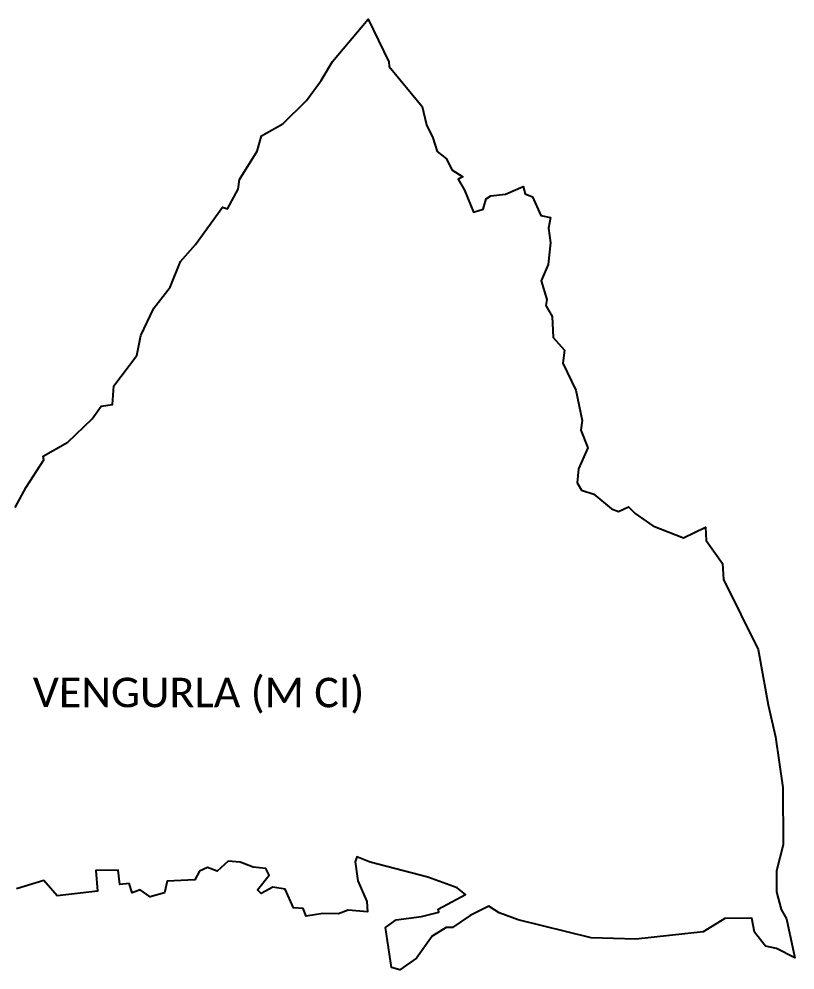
# Model space of a CAD drawing. Header units: metres. Extents: x 351094 to 357899, y 1752801 to 1757437.
# Drawn here: x 354116 to 357899, y 1752801 to 1757437 of the extents above; entities that cross this region are included whole.
import ezdxf

# ---------------------------------------------------------------- set-up
doc = ezdxf.new("R2010")
doc.units = ezdxf.units.M
doc.layers.add('village', color=3, linetype='Continuous')
doc.layers.add('VILLAGE NAME', color=250, linetype='Continuous')

msp = doc.modelspace()

# ---------------------------------------------------------------- linework, layer by layer
at = {"layer": 'village', "color": 3, "true_color": 0x00ff00}
msp.add_polyline3d([(354097.9, 1755055.9, 0), (354151.9, 1755153.9, 0), (354238, 1755288.2, 0), (354234.1, 1755305.1, 0), (354353.5, 1755373.6, 0), (354473, 1755487.1, 0), (354517.4, 1755550.3, 0), (354572.7, 1755557.7, 0), (354578.4, 1755648.8, 0), (354690.8, 1755796.5, 0), (354710.1, 1755894.2, 0), (354774, 1756027.4, 0), (354852.5, 1756129.5, 0), (354903.6, 1756254.7, 0), (354977.1, 1756338.1, 0), (355107.7, 1756520.3, 0), (355132.1, 1756512.1, 0), (355185.1, 1756608.2, 0), (355191.7, 1756654, 0), (355276.7, 1756793.2, 0), (355298.3, 1756868.1, 0), (355402.8, 1756925.9, 0), (355517.9, 1757040.1, 0), (355589.3, 1757136.9, 0), (355645, 1757229.6, 0), (355818.5, 1757437.1, 0), (355919.1, 1757228.4, 0), (355921, 1757206.3, 0), (356081.3, 1757010.4, 0), (356102.5, 1756920.6, 0), (356134.1, 1756857.5, 0), (356154.1, 1756791.6, 0), (356200.4, 1756756.2, 0), (356226.3, 1756701.2, 0), (356279, 1756666.9, 0), (356257.5, 1756655.8, 0), (356287.8, 1756603.4, 0), (356331.4, 1756496.1, 0), (356378.9, 1756509.6, 0), (356393.7, 1756560.6, 0), (356415.7, 1756575.5, 0), (356487.8, 1756583, 0), (356574.1, 1756621.3, 0), (356583.7, 1756584.2, 0), (356620, 1756569.7, 0), (356660.8, 1756479.5, 0), (356706.4, 1756469, 0), (356697.7, 1756417.3, 0), (356707, 1756345.9, 0), (356696.1, 1756240.1, 0), (356661.5, 1756160.1, 0), (356689.6, 1756070.2, 0), (356683.9, 1756040.2, 0), (356715.2, 1755986.4, 0), (356720.8, 1755883.6, 0), (356775, 1755822.6, 0), (356767.7, 1755758.9, 0), (356830.9, 1755628.2, 0), (356861.3, 1755479.7, 0), (356854.7, 1755432.5, 0), (356889.2, 1755345.6, 0), (356844, 1755243.6, 0), (356837, 1755175.7, 0), (356858.6, 1755140.4, 0), (356918.6, 1755120.2, 0), (357004.7, 1755049.4, 0), (357037.9, 1755035.4, 0), (357086.9, 1755059, 0), (357120, 1755026, 0), (357205.6, 1754966.8, 0), (357355.9, 1754907.8, 0), (357462.2, 1754959.6, 0), (357466.2, 1754894.6, 0), (357544.9, 1754783, 0), (357550.6, 1754704.7, 0), (357719.9, 1754363, 0), (357768.1, 1754092.6, 0), (357804.3, 1753937.2, 0), (357839.9, 1753690.3, 0), (357841.6, 1753410.8, 0), (357808.1, 1753284.4, 0), (357809.4, 1753181.8, 0), (357831.1, 1753095.7, 0), (357857.1, 1753049.4, 0), (357898.9, 1752860.4, 0), (357809.4, 1752905, 0), (357755.9, 1752916.3, 0), (357701.6, 1752985.4, 0), (357688.3, 1753053.5, 0), (357556.9, 1753051.7, 0), (357451.2, 1752987.1, 0), (357123.9, 1752950.3, 0), (356905, 1752956.6, 0), (356549.7, 1753045.2, 0), (356457.7, 1753078.7, 0), (356407.3, 1753111.9, 0), (356314.9, 1753066.8, 0), (356230.1, 1753008.1, 0), (356197.8, 1753008, 0), (356130.1, 1752965.9, 0), (356053.5, 1752857.8, 0), (355972, 1752800.6, 0), (355932.5, 1752812.2, 0), (355903.1, 1753007.6, 0), (355955.2, 1753045.2, 0), (356078.9, 1753061.1, 0), (356162.3, 1753081.7, 0), (356160.1, 1753097.8, 0), (356292.8, 1753168.3, 0), (356252.9, 1753200.6, 0), (356109.4, 1753252.9, 0), (355828.8, 1753326.5, 0), (355762.7, 1753352.2, 0), (355755.7, 1753328.2, 0), (355767.6, 1753235.8, 0), (355811.2, 1753134.9, 0), (355815.3, 1753083.6, 0), (355721.2, 1753091.6, 0), (355673.8, 1753074, 0), (355597.3, 1753075.3, 0), (355516.7, 1753063.6, 0), (355502.2, 1753099.9, 0), (355454.1, 1753103.3, 0), (355413.6, 1753194.6, 0), (355353.8, 1753204.6, 0), (355297.2, 1753174.2, 0), (355279.4, 1753191.4, 0), (355335.4, 1753263.5, 0), (355319.5, 1753295.6, 0), (355258.3, 1753302.1, 0), (355194.5, 1753326.2, 0), (355135.9, 1753330.7, 0), (355082.9, 1753282.7, 0), (355034.3, 1753300.4, 0), (354996, 1753283, 0), (354973.1, 1753240.6, 0), (354838.7, 1753233.3, 0), (354825.6, 1753177.3, 0), (354756.2, 1753157.3, 0), (354706.9, 1753191.1, 0), (354668.1, 1753176.2, 0), (354653.3, 1753222.3, 0), (354608.2, 1753217.1, 0), (354599.1, 1753287.9, 0), (354490.6, 1753285.2, 0), (354498.5, 1753185.1, 0), (354302.8, 1753162.8, 0), (354237.3, 1753236.3, 0), (354103.3, 1753196.5, 0)], dxfattribs=at)

# ---------------------------------------------------------------- texts
at = {"layer": 'VILLAGE NAME', "insert": (354183.7, 1754225.7), "char_height": 143.7, "attachment_point": 1, "rotation": 359.9793}
msp.add_mtext_dynamic_manual_height_columns('{\\fCalibri|b0|i0|c0|p34;VENGURLA (M CI)}', width=1886.982, gutter_width=718.5, heights=[0], dxfattribs=at)

doc.saveas('drawing.dxf')
